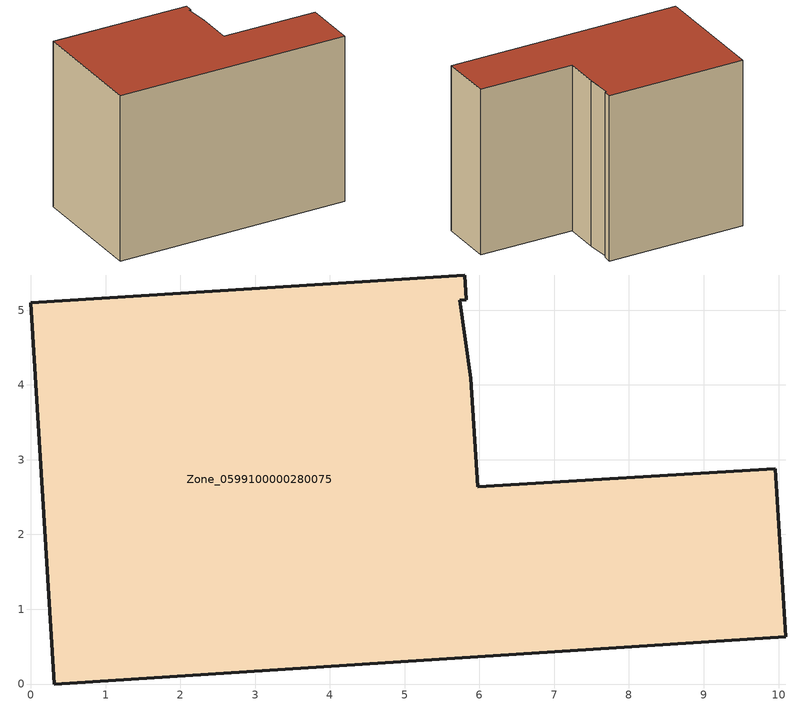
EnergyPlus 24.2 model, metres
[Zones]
Zone_0599100000280075
 floor ground (C_G): 5.8,5.47 5.82,5.14 5.74,5.13 5.89,4.09 5.98,2.64 9.96,2.88 10.1,0.63 0.32,0 0,5.1 z0
 wall outside (C_F): 0.32,0 10.1,0.63 9.96,2.88 5.98,2.64 5.89,4.09 5.74,5.13 5.82,5.14 5.8,5.47 0,5.1 0.32,0 z0:7.07
 roof outside (C_R): 5.82,5.14 5.8,5.47 0,5.1 0.32,0 10.1,0.63 9.96,2.88 5.98,2.64 5.89,4.09 5.74,5.13 z7.07
[BUILDING]
Pand.0599100000280075: North Axis=0; Terrain=City; Loads Convergence Tolerance Value=0.04; Temperature Convergence Tolerance Value=0.4; Solar Distribution=FullExterior; Maximum Number of Warmup Days=25; Minimum Number of Warmup Days=1
[Site:Location]
Rotterdam.The.Hague.AP_ZH_NLD Design_Conditions: Latitude=51.96; Longitude=4.45; Time Zone=1; Elevation=-4.5
[SITE:GROUNDTEMPERATURE:BUILDINGSURFACE]
18, 18, 18, 18, 18, 18, 18, 18, 18, 18, 18, 18
[MATERIAL] Thermal Absorptance=0.9; Solar Absorptance=0.7; Visible Absorptance=0.7
Name | Roughness | Thickness | Conductivity | Density | Specific Heat
G.TI.1946 | MediumSmooth | 0.15 | 1 | 540 | 1210
F.TI.1946 | Rough | 0.3 | 0.857143 | 1920 | 840
R.TI.1946 | MediumRough | 0.2 | 0.1 | 1500 | 1000
[CONSTRUCTION]
C_G: G.TI.1946
C_F: F.TI.1946
C_R: R.TI.1946
[ZONE]
Zone_0599100000280075: Type=1; Multiplier=1; Ceiling Height=Autocalculate; Volume=Autocalculate; Floor Area=autocalculate; Part of Total Floor Area=Yes
[ZONEINFILTRATION:DESIGNFLOWRATE]
Infil_Zone_0599100000280075: Zone or ZoneList or Space or SpaceList=Zone_0599100000280075; Schedule=AlwaysOn; Design Flow Rate Calculation Method=Flow/Area; Flow Rate per Floor Area=0.003; Constant Term Coefficient=1; Temperature Term Coefficient=0; Velocity Term Coefficient=0; Velocity Squared Term Coefficient=0
[HVACTEMPLATE:ZONE:IDEALLOADSAIRSYSTEM]
Zone_0599100000280075: Maximum Heating Supply Air Temperature=50; Minimum Cooling Supply Air Temperature=13; Maximum Heating Supply Air Humidity Ratio=0.0156; Minimum Cooling Supply Air Humidity Ratio=0.0077; Heating Limit=NoLimit; Cooling Limit=NoLimit; Dehumidification Control Type=ConstantSensibleHeatRatio; Cooling Sensible Heat Ratio=0.7; Dehumidification Setpoint=60; Humidification Control Type=None; Humidification Setpoint=30; Outdoor Air Method=None; Outdoor Air Flow Rate per Person=0.00944; Outdoor Air Flow Rate per Zone Floor Area=0; Outdoor Air Flow Rate per Zone=0; Demand Controlled Ventilation Type=None; Outdoor Air Economizer Type=NoEconomizer; Heat Recovery Type=None; Sensible Heat Recovery Effectiveness=0.7; Latent Heat Recovery Effectiveness=0.65
[ZONECONTROL:THERMOSTAT]
ThermostatControl_Zone_0599100000280075: Zone or ZoneList=Zone_0599100000280075; Control Type Schedule=DualSetpointControlType; Control 1=Thermostat_Zone_0599100000280075; Temperature Difference Between Cutout And Setpoint=0
[THERMOSTATSETPOINT:DUALSETPOINT]
Thermostat_Zone_0599100000280075: Heating Setpoint Temperature Schedule=HeatingSetpoint_Zone_0599100000280075; Cooling Setpoint Temperature Schedule=CoolingSetpoint_Zone_0599100000280075
[SCHEDULE:COMPACT]
HeatingSetpoint_Zone_0599100000280075: Through: 12/31, For: AllDays, Until: 24:00, 21
CoolingSetpoint_Zone_0599100000280075: Through: 12/31, For: AllDays, Until: 24:00, 24
DualSetpointControlType: Through: 12/31, For: AllDays, Until: 24:00, 4
AlwaysOn: Through: 12/31, For: AllDays, Until: 24:00, 1
